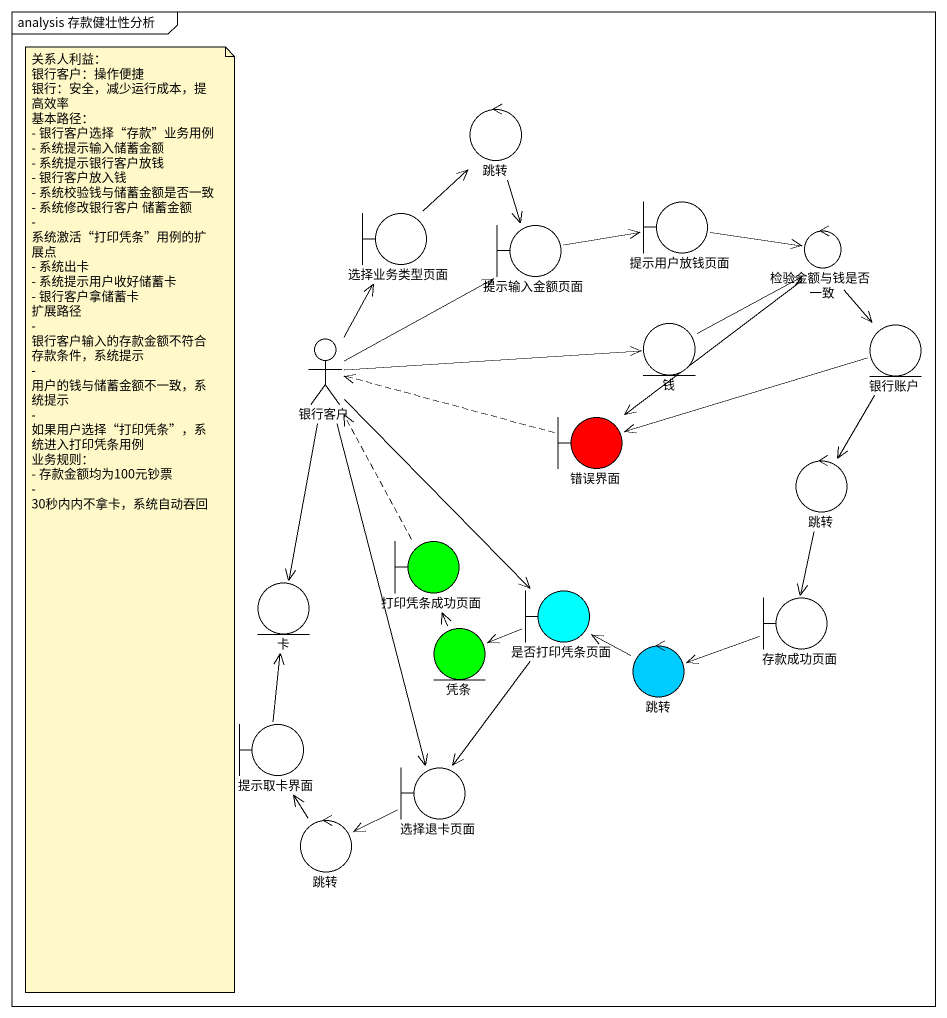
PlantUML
@startuml
mainframe analysis 存款健壮性分析
control 跳转
boundary 选择业务类型页面
boundary 提示输入金额页面
boundary 提示用户放钱页面
control 检验金额与钱是否一致
actor 银行客户
entity 钱
entity 银行账户
boundary 错误界面 #FF0000
control "跳转" as 跳转_2
boundary 打印凭条成功页面 #00FF00
entity 卡
boundary 是否打印凭条页面 #00FFFF
boundary 存款成功页面
entity 凭条 #00FF00
control "跳转" as 跳转_3 #00CCFF
boundary 提示取卡界面
boundary 选择退卡页面
control "跳转" as 跳转_4
跳转 --> 提示输入金额页面
选择业务类型页面 -up-> 跳转
提示输入金额页面 -right-> 提示用户放钱页面
提示用户放钱页面 -right-> 检验金额与钱是否一致
检验金额与钱是否一致 --> 银行账户
检验金额与钱是否一致 --> 错误界面
银行客户 -up-> 选择业务类型页面
银行客户 -up-> 提示输入金额页面
银行客户 -right-> 钱
银行客户 --> 卡
银行客户 --> 是否打印凭条页面
银行客户 --> 选择退卡页面
钱 -up-> 检验金额与钱是否一致
银行账户 -left-> 错误界面
银行账户 --> 跳转_2
错误界面 .left.> 银行客户
跳转_2 --> 存款成功页面
打印凭条成功页面 .up.> 银行客户
是否打印凭条页面 -left-> 凭条
是否打印凭条页面 --> 选择退卡页面
存款成功页面 -left-> 跳转_3
凭条 -up-> 打印凭条成功页面
跳转_3 -left-> 是否打印凭条页面
提示取卡界面 -up-> 卡
选择退卡页面 -left-> 跳转_4
跳转_4 -up-> 提示取卡界面
note as N1
  关系人利益：
  银行客户：操作便捷
  银行：安全，减少运行成本，提高效率
  基本路径：
  - 银行客户选择“存款”业务用例
  - 系统提示输入储蓄金额
  - 系统提示银行客户放钱
  - 银行客户放入钱
  - 系统校验钱与储蓄金额是否一致
  - 系统修改银行客户 储蓄金额
  - 系统激活“打印凭条”用例的扩展点
  - 系统出卡
  - 系统提示用户收好储蓄卡
  - 银行客户拿储蓄卡
  扩展路径
  - 银行客户输入的存款金额不符合存款条件，系统提示
  - 用户的钱与储蓄金额不一致，系统提示
  - 如果用户选择“打印凭条”，系统进入打印凭条用例
  业务规则：
  - 存款金额均为100元钞票
  - 30秒内内不拿卡，系统自动吞回
end note
@enduml
